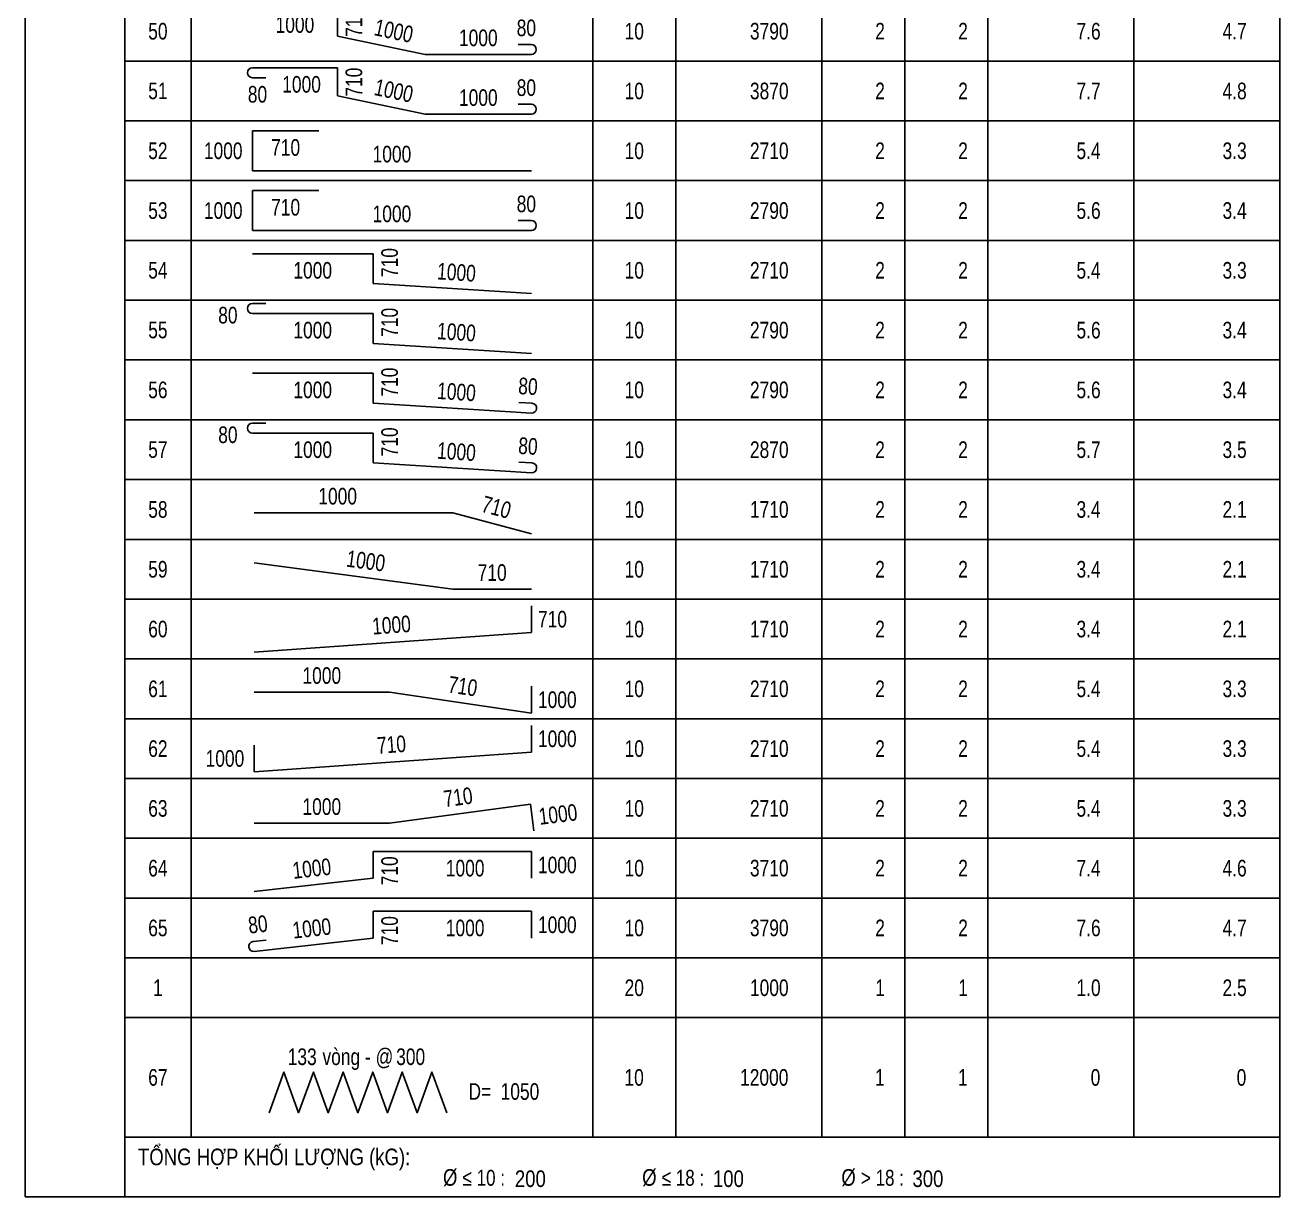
# Model space of a CAD drawing. Header units: millimetres. Extents: x -2123450 to -961021, y -260876 to 649159.
# Drawn here: x -1221121 to -1220932, y 631765.9 to 631943.8 of the extents above; entities that cross this region are included whole.
import ezdxf
from ezdxf.enums import TextEntityAlignment as Align

# ---------------------------------------------------------------- set-up
doc = ezdxf.new("R2010")
doc.units = ezdxf.units.MM
doc.header["$LTSCALE"] = 1000
doc.header["$MEASUREMENT"] = 0
doc.layers.get('0').update_dxf_attribs({"linetype": 'CONTINUOUS'})
for name, color, linetype in [('KCS_BORDER', 3, 'CONTINUOUS'), ('KCS_STEEL', 4, 'CONTINUOUS'), ('KCS_TEXT_TK', 2, 'CONTINUOUS'), ('KCS_THONGKE', 5, 'CONTINUOUS')]:
    doc.layers.add(name, color=color, linetype=linetype)
doc.styles.add('KCS_SMTEXT', font='arial.ttf', dxfattribs={"width": 0.7})

# ---------------------------------------------------------------- blocks, each defined once
blk = doc.blocks.new('TK_51')
at = {"layer": 'KCS_STEEL'}
for p, q in [((19.25, 8), (32.04, 8)), ((32.04, 3.76), (32.04, 8)), ((32.04, 3.76), (45.28, 1)), ((61.25, 2.5), (59.25, 2.5)), ((45.28, 1), (61.25, 1))]:
    blk.add_line(p, q, dxfattribs=at)
blk.add_arc((61.25, 1.75), 0.75, 270, 90, dxfattribs=at)
at = {"layer": 'KCS_TEXT_TK'}
for p, q in [((-15, 0), (-15, 9)), ((0, 0), (0, 9)), ((10, 0), (10, 9)), ((70.5, 0), (70.5, 9)), ((83, 0), (83, 9)), ((105, 0), (105, 9)), ((117.5, 0), (117.5, 9)), ((130, 0), (130, 9)), ((152, 0), (152, 9)), ((174, 0), (174, 9))]:
    blk.add_line(p, q, dxfattribs=at)
at = {"layer": 'KCS_THONGKE'}
blk.add_line((174, 0), (0, 0), dxfattribs=at)
at = {"layer": 'KCS_TEXT_TK', "style": 'KCS_SMTEXT', "width": 0.75}
for tag, p in [('SH', (5, 4.5)), ('L1', (25.64, 5.5)), ('M', (60.5, 5)), ('DK', (76.75, 4.5)), ('L4', (53.26, 3.5))]:
    blk.add_attdef(tag, text='', height=2.5, dxfattribs=at).set_placement(p, align=Align.MIDDLE)
blk.add_attdef('L2', text='', height=2.5, rotation=90, dxfattribs=at).set_placement((34.52, 5.83), align=Align.MIDDLE)
blk.add_attdef('L3', text='', height=2.5, rotation=348.2096, dxfattribs=at).set_placement((37.68, 5.14), align=Align.MIDDLE_LEFT)
for tag, p in [('DAI', (100, 4.5)), ('SL1', (114.5, 4.5)), ('SLA', (127, 4.5)), ('DT', (147, 4.5)), ('TL', (169, 4.5))]:
    blk.add_attdef(tag, text='', height=2.5, dxfattribs=at).set_placement(p, align=Align.MIDDLE_RIGHT)
blk = doc.blocks.new('TK_52')
at = {"layer": 'KCS_STEEL'}
for p, q in [((19.25, 8), (32.04, 8)), ((32.04, 3.76), (32.04, 8)), ((19.25, 6.5), (21.25, 6.5)), ((32.04, 3.76), (45.28, 1)), ((61.25, 2.5), (59.25, 2.5)), ((45.28, 1), (61.25, 1))]:
    blk.add_line(p, q, dxfattribs=at)
for centre, start, end in [((19.25, 7.25), 90, 270), ((61.25, 1.75), 270, 90)]:
    blk.add_arc(centre, 0.75, start, end, dxfattribs=at)
at = {"layer": 'KCS_TEXT_TK'}
for p, q in [((-15, 0), (-15, 9)), ((0, 0), (0, 9)), ((10, 0), (10, 9)), ((70.5, 0), (70.5, 9)), ((83, 0), (83, 9)), ((105, 0), (105, 9)), ((117.5, 0), (117.5, 9)), ((130, 0), (130, 9)), ((152, 0), (152, 9)), ((174, 0), (174, 9))]:
    blk.add_line(p, q, dxfattribs=at)
at = {"layer": 'KCS_THONGKE'}
blk.add_line((174, 0), (0, 0), dxfattribs=at)
at = {"layer": 'KCS_TEXT_TK', "style": 'KCS_SMTEXT', "width": 0.75}
for tag, p in [('SH', (5, 4.5)), ('L1', (26.64, 5.5)), ('M', (60.5, 5)), ('DK', (76.75, 4.5)), ('M', (20, 4)), ('L4', (53.26, 3.5))]:
    blk.add_attdef(tag, text='', height=2.5, dxfattribs=at).set_placement(p, align=Align.MIDDLE)
blk.add_attdef('L2', text='', height=2.5, rotation=90, dxfattribs=at).set_placement((34.52, 5.83), align=Align.MIDDLE)
blk.add_attdef('L3', text='', height=2.5, rotation=348.2096, dxfattribs=at).set_placement((37.68, 5.14), align=Align.MIDDLE_LEFT)
for tag, p in [('DAI', (100, 4.5)), ('SL1', (114.5, 4.5)), ('SLA', (127, 4.5)), ('DT', (147, 4.5)), ('TL', (169, 4.5))]:
    blk.add_attdef(tag, text='', height=2.5, dxfattribs=at).set_placement(p, align=Align.MIDDLE_RIGHT)
blk = doc.blocks.new('TK_53')
at = {"layer": 'KCS_STEEL'}
for p, q in [((19.25, 7.5), (29.22, 7.5)), ((19.25, 1.5), (19.25, 7.5)), ((19.25, 1.5), (61.25, 1.5))]:
    blk.add_line(p, q, dxfattribs=at)
at = {"layer": 'KCS_TEXT_TK'}
for p, q in [((-15, 0), (-15, 9)), ((0, 0), (0, 9)), ((10, 0), (10, 9)), ((70.5, 0), (70.5, 9)), ((83, 0), (83, 9)), ((105, 0), (105, 9)), ((117.5, 0), (117.5, 9)), ((130, 0), (130, 9)), ((152, 0), (152, 9)), ((174, 0), (174, 9))]:
    blk.add_line(p, q, dxfattribs=at)
at = {"layer": 'KCS_THONGKE'}
blk.add_line((174, 0), (0, 0), dxfattribs=at)
at = {"layer": 'KCS_TEXT_TK', "style": 'KCS_SMTEXT', "width": 0.75}
for tag, p in [('SH', (5, 4.5)), ('L2', (24.24, 5)), ('DK', (76.75, 4.5)), ('L3', (40.25, 4))]:
    blk.add_attdef(tag, text='', height=2.5, dxfattribs=at).set_placement(p, align=Align.MIDDLE)
for tag, p in [('L1', (17.75, 4.5)), ('DAI', (100, 4.5)), ('SL1', (114.5, 4.5)), ('SLA', (127, 4.5)), ('DT', (147, 4.5)), ('TL', (169, 4.5))]:
    blk.add_attdef(tag, text='', height=2.5, dxfattribs=at).set_placement(p, align=Align.MIDDLE_RIGHT)
blk = doc.blocks.new('TK_54')
at = {"layer": 'KCS_STEEL'}
for p, q in [((19.25, 7.5), (29.22, 7.5)), ((19.25, 1.5), (19.25, 7.5)), ((61.25, 3), (59.25, 3)), ((19.25, 1.5), (61.25, 1.5))]:
    blk.add_line(p, q, dxfattribs=at)
blk.add_arc((61.25, 2.25), 0.75, 270, 90, dxfattribs=at)
at = {"layer": 'KCS_TEXT_TK'}
for p, q in [((-15, 0), (-15, 9)), ((0, 0), (0, 9)), ((10, 0), (10, 9)), ((70.5, 0), (70.5, 9)), ((83, 0), (83, 9)), ((105, 0), (105, 9)), ((117.5, 0), (117.5, 9)), ((130, 0), (130, 9)), ((152, 0), (152, 9)), ((174, 0), (174, 9))]:
    blk.add_line(p, q, dxfattribs=at)
at = {"layer": 'KCS_THONGKE'}
blk.add_line((174, 0), (0, 0), dxfattribs=at)
at = {"layer": 'KCS_TEXT_TK', "style": 'KCS_SMTEXT', "width": 0.75}
for tag, p in [('SH', (5, 4.5)), ('L2', (24.24, 5)), ('M', (60.5, 5.5)), ('DK', (76.75, 4.5)), ('L3', (40.25, 4))]:
    blk.add_attdef(tag, text='', height=2.5, dxfattribs=at).set_placement(p, align=Align.MIDDLE)
for tag, p in [('L1', (17.75, 4.5)), ('DAI', (100, 4.5)), ('SL1', (114.5, 4.5)), ('SLA', (127, 4.5)), ('DT', (147, 4.5)), ('TL', (169, 4.5))]:
    blk.add_attdef(tag, text='', height=2.5, dxfattribs=at).set_placement(p, align=Align.MIDDLE_RIGHT)
blk = doc.blocks.new('TK_55')
at = {"layer": 'KCS_STEEL'}
for p, q in [((19.25, 7), (37.4, 7)), ((37.4, 2.5), (37.4, 7)), ((37.4, 2.5), (61.25, 1))]:
    blk.add_line(p, q, dxfattribs=at)
at = {"layer": 'KCS_TEXT_TK'}
for p, q in [((-15, 0), (-15, 9)), ((0, 0), (0, 9)), ((10, 0), (10, 9)), ((70.5, 0), (70.5, 9)), ((83, 0), (83, 9)), ((105, 0), (105, 9)), ((117.5, 0), (117.5, 9)), ((130, 0), (130, 9)), ((152, 0), (152, 9)), ((174, 0), (174, 9))]:
    blk.add_line(p, q, dxfattribs=at)
at = {"layer": 'KCS_THONGKE'}
blk.add_line((174, 0), (0, 0), dxfattribs=at)
at = {"layer": 'KCS_TEXT_TK', "style": 'KCS_SMTEXT', "width": 0.75}
for tag, p in [('SH', (5, 4.5)), ('L1', (28.32, 4.5)), ('DK', (76.75, 4.5))]:
    blk.add_attdef(tag, text='', height=2.5, dxfattribs=at).set_placement(p, align=Align.MIDDLE)
for tag, rotation, p in [('L2', 90, (39.9, 5.67)), ('L3', 356.4013, (49.98, 4.21))]:
    blk.add_attdef(tag, text='', height=2.5, rotation=rotation, dxfattribs=at).set_placement(p, align=Align.MIDDLE)
for tag, p in [('DAI', (100, 4.5)), ('SL1', (114.5, 4.5)), ('SLA', (127, 4.5)), ('DT', (147, 4.5)), ('TL', (169, 4.5))]:
    blk.add_attdef(tag, text='', height=2.5, dxfattribs=at).set_placement(p, align=Align.MIDDLE_RIGHT)
blk = doc.blocks.new('TK_56')
at = {"layer": 'KCS_STEEL'}
for p, q in [((19.25, 8.5), (21.25, 8.5)), ((19.25, 7), (37.4, 7)), ((37.4, 2.5), (37.4, 7)), ((37.4, 2.5), (61.25, 1))]:
    blk.add_line(p, q, dxfattribs=at)
blk.add_arc((19.25, 7.75), 0.75, 90, 270, dxfattribs=at)
at = {"layer": 'KCS_TEXT_TK'}
for p, q in [((-15, 0), (-15, 9)), ((0, 0), (0, 9)), ((10, 0), (10, 9)), ((70.5, 0), (70.5, 9)), ((83, 0), (83, 9)), ((105, 0), (105, 9)), ((117.5, 0), (117.5, 9)), ((130, 0), (130, 9)), ((152, 0), (152, 9)), ((174, 0), (174, 9))]:
    blk.add_line(p, q, dxfattribs=at)
at = {"layer": 'KCS_THONGKE'}
blk.add_line((174, 0), (0, 0), dxfattribs=at)
at = {"layer": 'KCS_TEXT_TK', "style": 'KCS_SMTEXT', "width": 0.75}
for tag, p in [('M', (17, 6.75)), ('DAI', (100, 4.5)), ('SL1', (114.5, 4.5)), ('SLA', (127, 4.5)), ('DT', (147, 4.5)), ('TL', (169, 4.5))]:
    blk.add_attdef(tag, text='', height=2.5, dxfattribs=at).set_placement(p, align=Align.MIDDLE_RIGHT)
for tag, p in [('SH', (5, 4.5)), ('L1', (28.32, 4.5)), ('DK', (76.75, 4.5))]:
    blk.add_attdef(tag, text='', height=2.5, dxfattribs=at).set_placement(p, align=Align.MIDDLE)
for tag, rotation, p in [('L2', 90, (39.9, 5.67)), ('L3', 356.4013, (49.98, 4.21))]:
    blk.add_attdef(tag, text='', height=2.5, rotation=rotation, dxfattribs=at).set_placement(p, align=Align.MIDDLE)
blk = doc.blocks.new('TK_57')
at = {"layer": 'KCS_STEEL'}
for p, q in [((19.25, 7), (37.4, 7)), ((37.4, 2.5), (37.4, 7)), ((37.4, 2.5), (61.25, 1)), ((61.34, 2.5), (59.35, 2.62))]:
    blk.add_line(p, q, dxfattribs=at)
blk.add_arc((61.3, 1.75), 0.75, 266.4013, 86.4013, dxfattribs=at)
at = {"layer": 'KCS_TEXT_TK'}
for p, q in [((-15, 0), (-15, 9)), ((0, 0), (0, 9)), ((10, 0), (10, 9)), ((70.5, 0), (70.5, 9)), ((83, 0), (83, 9)), ((105, 0), (105, 9)), ((117.5, 0), (117.5, 9)), ((130, 0), (130, 9)), ((152, 0), (152, 9)), ((174, 0), (174, 9))]:
    blk.add_line(p, q, dxfattribs=at)
at = {"layer": 'KCS_THONGKE'}
blk.add_line((174, 0), (0, 0), dxfattribs=at)
at = {"layer": 'KCS_TEXT_TK', "style": 'KCS_SMTEXT', "width": 0.75}
for tag, p in [('SH', (5, 4.5)), ('L1', (28.32, 4.5)), ('DK', (76.75, 4.5))]:
    blk.add_attdef(tag, text='', height=2.5, dxfattribs=at).set_placement(p, align=Align.MIDDLE)
for tag, rotation, p in [('L2', 90, (39.9, 5.67)), ('M', 356.4013, (60.75, 5.04)), ('L3', 356.4013, (49.98, 4.21))]:
    blk.add_attdef(tag, text='', height=2.5, rotation=rotation, dxfattribs=at).set_placement(p, align=Align.MIDDLE)
for tag, p in [('DAI', (100, 4.5)), ('SL1', (114.5, 4.5)), ('SLA', (127, 4.5)), ('DT', (147, 4.5)), ('TL', (169, 4.5))]:
    blk.add_attdef(tag, text='', height=2.5, dxfattribs=at).set_placement(p, align=Align.MIDDLE_RIGHT)
blk = doc.blocks.new('TK_58')
at = {"layer": 'KCS_STEEL'}
for p, q in [((19.25, 8.5), (21.25, 8.5)), ((19.25, 7), (37.4, 7)), ((37.4, 2.5), (37.4, 7)), ((37.4, 2.5), (61.25, 1)), ((61.34, 2.5), (59.35, 2.62))]:
    blk.add_line(p, q, dxfattribs=at)
for centre, start, end in [((19.25, 7.75), 90, 270), ((61.3, 1.75), 266.4013, 86.4013)]:
    blk.add_arc(centre, 0.75, start, end, dxfattribs=at)
at = {"layer": 'KCS_TEXT_TK'}
for p, q in [((-15, 0), (-15, 9)), ((0, 0), (0, 9)), ((10, 0), (10, 9)), ((70.5, 0), (70.5, 9)), ((83, 0), (83, 9)), ((105, 0), (105, 9)), ((117.5, 0), (117.5, 9)), ((130, 0), (130, 9)), ((152, 0), (152, 9)), ((174, 0), (174, 9))]:
    blk.add_line(p, q, dxfattribs=at)
at = {"layer": 'KCS_THONGKE'}
blk.add_line((174, 0), (0, 0), dxfattribs=at)
at = {"layer": 'KCS_TEXT_TK', "style": 'KCS_SMTEXT', "width": 0.75}
for tag, p in [('M', (17, 6.75)), ('DAI', (100, 4.5)), ('SL1', (114.5, 4.5)), ('SLA', (127, 4.5)), ('DT', (147, 4.5)), ('TL', (169, 4.5))]:
    blk.add_attdef(tag, text='', height=2.5, dxfattribs=at).set_placement(p, align=Align.MIDDLE_RIGHT)
for tag, p in [('SH', (5, 4.5)), ('L1', (28.32, 4.5)), ('DK', (76.75, 4.5))]:
    blk.add_attdef(tag, text='', height=2.5, dxfattribs=at).set_placement(p, align=Align.MIDDLE)
for tag, rotation, p in [('L2', 90, (39.9, 5.67)), ('M', 356.4013, (60.75, 5.04)), ('L3', 356.4013, (49.98, 4.21))]:
    blk.add_attdef(tag, text='', height=2.5, rotation=rotation, dxfattribs=at).set_placement(p, align=Align.MIDDLE)
blk = doc.blocks.new('TK_59')
at = {"layer": 'KCS_STEEL'}
for p, q in [((19.51, 4), (49.44, 4)), ((49.44, 4), (61.25, 0.84))]:
    blk.add_line(p, q, dxfattribs=at)
at = {"layer": 'KCS_TEXT_TK'}
for p, q in [((-15, 0), (-15, 9)), ((0, 0), (0, 9)), ((10, 0), (10, 9)), ((70.5, 0), (70.5, 9)), ((83, 0), (83, 9)), ((105, 0), (105, 9)), ((117.5, 0), (117.5, 9)), ((130, 0), (130, 9)), ((152, 0), (152, 9)), ((174, 0), (174, 9))]:
    blk.add_line(p, q, dxfattribs=at)
at = {"layer": 'KCS_THONGKE'}
blk.add_line((174, 0), (0, 0), dxfattribs=at)
at = {"layer": 'KCS_TEXT_TK', "style": 'KCS_SMTEXT', "width": 0.75}
for tag, p in [('L1', (32.08, 6.5)), ('SH', (5, 4.5)), ('DK', (76.75, 4.5))]:
    blk.add_attdef(tag, text='', height=2.5, dxfattribs=at).set_placement(p, align=Align.MIDDLE)
blk.add_attdef('L2', text='', height=2.5, rotation=345.025, dxfattribs=at).set_placement((55.99, 4.84), align=Align.MIDDLE)
for tag, p in [('DAI', (100, 4.5)), ('SL1', (114.5, 4.5)), ('SLA', (127, 4.5)), ('DT', (147, 4.5)), ('TL', (169, 4.5))]:
    blk.add_attdef(tag, text='', height=2.5, dxfattribs=at).set_placement(p, align=Align.MIDDLE_RIGHT)
blk = doc.blocks.new('TK_60')
at = {"layer": 'KCS_STEEL'}
for p, q in [((19.51, 5.47), (49.44, 1.5)), ((49.44, 1.5), (61.25, 1.5))]:
    blk.add_line(p, q, dxfattribs=at)
at = {"layer": 'KCS_TEXT_TK'}
for p, q in [((-15, 0), (-15, 9)), ((0, 0), (0, 9)), ((10, 0), (10, 9)), ((70.5, 0), (70.5, 9)), ((83, 0), (83, 9)), ((105, 0), (105, 9)), ((117.5, 0), (117.5, 9)), ((130, 0), (130, 9)), ((152, 0), (152, 9)), ((174, 0), (174, 9))]:
    blk.add_line(p, q, dxfattribs=at)
at = {"layer": 'KCS_THONGKE'}
blk.add_line((174, 0), (0, 0), dxfattribs=at)
at = {"layer": 'KCS_TEXT_TK', "style": 'KCS_SMTEXT', "width": 0.75}
for tag, p in [('SH', (5, 4.5)), ('DK', (76.75, 4.5))]:
    blk.add_attdef(tag, text='', height=2.5, dxfattribs=at).set_placement(p, align=Align.MIDDLE)
for tag, rotation, p in [('L1', 352.454, (36.33, 5.76)), ('L2', 360, (55.35, 4))]:
    blk.add_attdef(tag, text='', height=2.5, rotation=rotation, dxfattribs=at).set_placement(p, align=Align.MIDDLE)
for tag, p in [('DAI', (100, 4.5)), ('SL1', (114.5, 4.5)), ('SLA', (127, 4.5)), ('DT', (147, 4.5)), ('TL', (169, 4.5))]:
    blk.add_attdef(tag, text='', height=2.5, dxfattribs=at).set_placement(p, align=Align.MIDDLE_RIGHT)
blk = doc.blocks.new('TK_61')
at = {"layer": 'KCS_STEEL'}
for p, q in [((61.25, 3.97), (61.25, 8)), ((19.51, 1), (61.25, 3.97))]:
    blk.add_line(p, q, dxfattribs=at)
at = {"layer": 'KCS_TEXT_TK'}
for p, q in [((-15, 0), (-15, 9)), ((0, 0), (0, 9)), ((10, 0), (10, 9)), ((70.5, 0), (70.5, 9)), ((83, 0), (83, 9)), ((105, 0), (105, 9)), ((117.5, 0), (117.5, 9)), ((130, 0), (130, 9)), ((152, 0), (152, 9)), ((174, 0), (174, 9))]:
    blk.add_line(p, q, dxfattribs=at)
at = {"layer": 'KCS_THONGKE'}
blk.add_line((174, 0), (0, 0), dxfattribs=at)
at = {"layer": 'KCS_TEXT_TK', "style": 'KCS_SMTEXT', "width": 0.75}
for tag, p in [('SH', (5, 4.5)), ('DK', (76.75, 4.5))]:
    blk.add_attdef(tag, text='', height=2.5, dxfattribs=at).set_placement(p, align=Align.MIDDLE)
blk.add_attdef('L1', text='', height=2.5, rotation=4.0637, dxfattribs=at).set_placement((40.18, 5.11), align=Align.MIDDLE)
blk.add_attdef('L2', text='', height=2.5, rotation=360, dxfattribs=at).set_placement((62.25, 5.98), align=Align.MIDDLE_LEFT)
for tag, p in [('DAI', (100, 4.5)), ('SL1', (114.5, 4.5)), ('SLA', (127, 4.5)), ('DT', (147, 4.5)), ('TL', (169, 4.5))]:
    blk.add_attdef(tag, text='', height=2.5, dxfattribs=at).set_placement(p, align=Align.MIDDLE_RIGHT)
blk = doc.blocks.new('TK_62')
at = {"layer": 'KCS_STEEL'}
for p, q in [((19.51, 4), (39.88, 4)), ((39.88, 4), (61.25, 0.84)), ((61.25, 0.84), (61.25, 4.88))]:
    blk.add_line(p, q, dxfattribs=at)
at = {"layer": 'KCS_TEXT_TK'}
for p, q in [((-15, 0), (-15, 9)), ((0, 0), (0, 9)), ((10, 0), (10, 9)), ((70.5, 0), (70.5, 9)), ((83, 0), (83, 9)), ((105, 0), (105, 9)), ((117.5, 0), (117.5, 9)), ((130, 0), (130, 9)), ((152, 0), (152, 9)), ((174, 0), (174, 9))]:
    blk.add_line(p, q, dxfattribs=at)
at = {"layer": 'KCS_THONGKE'}
blk.add_line((174, 0), (0, 0), dxfattribs=at)
at = {"layer": 'KCS_TEXT_TK', "style": 'KCS_SMTEXT', "width": 0.75}
for tag, p in [('L1', (29.69, 6.5)), ('SH', (5, 4.5)), ('DK', (76.75, 4.5))]:
    blk.add_attdef(tag, text='', height=2.5, dxfattribs=at).set_placement(p, align=Align.MIDDLE)
blk.add_attdef('L2', text='', height=2.5, rotation=351.5957, dxfattribs=at).set_placement((50.93, 4.89), align=Align.MIDDLE)
for tag, p in [('DAI', (100, 4.5)), ('SL1', (114.5, 4.5)), ('SLA', (127, 4.5)), ('DT', (147, 4.5)), ('TL', (169, 4.5))]:
    blk.add_attdef(tag, text='', height=2.5, dxfattribs=at).set_placement(p, align=Align.MIDDLE_RIGHT)
blk.add_attdef('L3', text='', height=2.5, rotation=360, dxfattribs=at).set_placement((62.25, 2.86), align=Align.MIDDLE_LEFT)
blk = doc.blocks.new('TK_63')
at = {"layer": 'KCS_STEEL'}
for p, q in [((61.25, 3.97), (61.25, 8)), ((19.51, 1), (19.51, 5.03)), ((19.51, 1), (61.25, 3.97))]:
    blk.add_line(p, q, dxfattribs=at)
at = {"layer": 'KCS_TEXT_TK'}
for p, q in [((-15, 0), (-15, 9)), ((0, 0), (0, 9)), ((10, 0), (10, 9)), ((70.5, 0), (70.5, 9)), ((83, 0), (83, 9)), ((105, 0), (105, 9)), ((117.5, 0), (117.5, 9)), ((130, 0), (130, 9)), ((152, 0), (152, 9)), ((174, 0), (174, 9))]:
    blk.add_line(p, q, dxfattribs=at)
at = {"layer": 'KCS_THONGKE'}
blk.add_line((174, 0), (0, 0), dxfattribs=at)
at = {"layer": 'KCS_TEXT_TK', "style": 'KCS_SMTEXT', "width": 0.75}
for tag, p in [('SH', (5, 4.5)), ('DK', (76.75, 4.5))]:
    blk.add_attdef(tag, text='', height=2.5, dxfattribs=at).set_placement(p, align=Align.MIDDLE)
blk.add_attdef('L2', text='', height=2.5, rotation=4.0637, dxfattribs=at).set_placement((40.18, 5.11), align=Align.MIDDLE)
blk.add_attdef('L3', text='', height=2.5, rotation=360, dxfattribs=at).set_placement((62.25, 5.98), align=Align.MIDDLE_LEFT)
for tag, p in [('DAI', (100, 4.5)), ('SL1', (114.5, 4.5)), ('SLA', (127, 4.5)), ('DT', (147, 4.5)), ('TL', (169, 4.5)), ('L1', (18.01, 3.02))]:
    blk.add_attdef(tag, text='', height=2.5, dxfattribs=at).set_placement(p, align=Align.MIDDLE_RIGHT)
blk = doc.blocks.new('TK_64')
at = {"layer": 'KCS_STEEL'}
for p, q in [((39.88, 2.27), (61.14, 5.14)), ((61.62, 1.13), (61.14, 5.14)), ((19.51, 2.27), (39.88, 2.27))]:
    blk.add_line(p, q, dxfattribs=at)
at = {"layer": 'KCS_TEXT_TK'}
for p, q in [((-15, 0), (-15, 9)), ((0, 0), (0, 9)), ((10, 0), (10, 9)), ((70.5, 0), (70.5, 9)), ((83, 0), (83, 9)), ((105, 0), (105, 9)), ((117.5, 0), (117.5, 9)), ((130, 0), (130, 9)), ((152, 0), (152, 9)), ((174, 0), (174, 9))]:
    blk.add_line(p, q, dxfattribs=at)
at = {"layer": 'KCS_THONGKE'}
blk.add_line((174, 0), (0, 0), dxfattribs=at)
at = {"layer": 'KCS_TEXT_TK', "style": 'KCS_SMTEXT', "width": 0.75}
blk.add_attdef('L2', text='', height=2.5, rotation=7.687, dxfattribs=at).set_placement((50.21, 6.19), align=Align.MIDDLE)
for tag, p in [('SH', (5, 4.5)), ('L1', (29.69, 4.77)), ('DK', (76.75, 4.5))]:
    blk.add_attdef(tag, text='', height=2.5, dxfattribs=at).set_placement(p, align=Align.MIDDLE)
for tag, p in [('DAI', (100, 4.5)), ('SL1', (114.5, 4.5)), ('SLA', (127, 4.5)), ('DT', (147, 4.5)), ('TL', (169, 4.5))]:
    blk.add_attdef(tag, text='', height=2.5, dxfattribs=at).set_placement(p, align=Align.MIDDLE_RIGHT)
blk.add_attdef('L3', text='', height=2.5, rotation=6.8926, dxfattribs=at).set_placement((62.37, 3.26), align=Align.MIDDLE_LEFT)
blk = doc.blocks.new('TK_65')
at = {"layer": 'KCS_STEEL'}
for p, q in [((37.4, 2.97), (37.4, 7)), ((37.4, 7), (61.25, 7)), ((61.25, 2.97), (61.25, 7)), ((19.51, 0.97), (37.4, 2.97))]:
    blk.add_line(p, q, dxfattribs=at)
at = {"layer": 'KCS_TEXT_TK'}
for p, q in [((-15, 0), (-15, 9)), ((0, 0), (0, 9)), ((10, 0), (10, 9)), ((70.5, 0), (70.5, 9)), ((83, 0), (83, 9)), ((105, 0), (105, 9)), ((117.5, 0), (117.5, 9)), ((130, 0), (130, 9)), ((152, 0), (152, 9)), ((174, 0), (174, 9))]:
    blk.add_line(p, q, dxfattribs=at)
at = {"layer": 'KCS_THONGKE'}
blk.add_line((174, 0), (0, 0), dxfattribs=at)
at = {"layer": 'KCS_TEXT_TK', "style": 'KCS_SMTEXT', "width": 0.75}
for tag, p in [('SH', (5, 4.5)), ('L3', (51.28, 4.5)), ('DK', (76.75, 4.5))]:
    blk.add_attdef(tag, text='', height=2.5, dxfattribs=at).set_placement(p, align=Align.MIDDLE)
blk.add_attdef('L1', text='', height=2.5, rotation=6.3796, dxfattribs=at).set_placement((28.18, 4.45), align=Align.MIDDLE)
blk.add_attdef('L2', text='', height=2.5, rotation=90, dxfattribs=at).set_placement((39.9, 6.28), align=Align.MIDDLE_RIGHT)
blk.add_attdef('L4', text='', height=2.5, rotation=360, dxfattribs=at).set_placement((62.25, 4.98), align=Align.MIDDLE_LEFT)
for tag, p in [('DAI', (100, 4.5)), ('SL1', (114.5, 4.5)), ('SLA', (127, 4.5)), ('DT', (147, 4.5)), ('TL', (169, 4.5))]:
    blk.add_attdef(tag, text='', height=2.5, dxfattribs=at).set_placement(p, align=Align.MIDDLE_RIGHT)
blk = doc.blocks.new('TK_66')
at = {"layer": 'KCS_STEEL'}
for p, q in [((37.4, 7), (61.25, 7)), ((37.4, 2.97), (37.4, 7)), ((61.25, 2.97), (61.25, 7)), ((19.34, 2.46), (21.33, 2.68)), ((19.51, 0.97), (37.4, 2.97))]:
    blk.add_line(p, q, dxfattribs=at)
blk.add_arc((19.43, 1.71), 0.75, 96.3796, 276.3796, dxfattribs=at)
at = {"layer": 'KCS_TEXT_TK'}
for p, q in [((-15, 0), (-15, 9)), ((0, 0), (0, 9)), ((10, 0), (10, 9)), ((70.5, 0), (70.5, 9)), ((83, 0), (83, 9)), ((105, 0), (105, 9)), ((117.5, 0), (117.5, 9)), ((130, 0), (130, 9)), ((152, 0), (152, 9)), ((174, 0), (174, 9))]:
    blk.add_line(p, q, dxfattribs=at)
at = {"layer": 'KCS_THONGKE'}
blk.add_line((174, 0), (0, 0), dxfattribs=at)
at = {"layer": 'KCS_TEXT_TK', "style": 'KCS_SMTEXT', "width": 0.75}
for tag, p in [('SH', (5, 4.5)), ('L3', (51.28, 4.5)), ('DK', (76.75, 4.5))]:
    blk.add_attdef(tag, text='', height=2.5, dxfattribs=at).set_placement(p, align=Align.MIDDLE)
for tag, p in [('M', (20.06, 5.05)), ('L1', (28.18, 4.45))]:
    blk.add_attdef(tag, text='', height=2.5, rotation=6.3796, dxfattribs=at).set_placement(p, align=Align.MIDDLE)
blk.add_attdef('L2', text='', height=2.5, rotation=90, dxfattribs=at).set_placement((39.9, 6.28), align=Align.MIDDLE_RIGHT)
blk.add_attdef('L4', text='', height=2.5, rotation=360, dxfattribs=at).set_placement((62.25, 4.98), align=Align.MIDDLE_LEFT)
for tag, p in [('DAI', (100, 4.5)), ('SL1', (114.5, 4.5)), ('SLA', (127, 4.5)), ('DT', (147, 4.5)), ('TL', (169, 4.5))]:
    blk.add_attdef(tag, text='', height=2.5, dxfattribs=at).set_placement(p, align=Align.MIDDLE_RIGHT)
blk = doc.blocks.new('TK_1')
at = {"layer": 'KCS_TEXT_TK'}
for p, q in [((-15, 0), (-15, 9)), ((0, 0), (0, 9)), ((10, 0), (10, 9)), ((70.5, 0), (70.5, 9)), ((83, 0), (83, 9)), ((105, 0), (105, 9)), ((117.5, 0), (117.5, 9)), ((130, 0), (130, 9)), ((152, 0), (152, 9)), ((174, 0), (174, 9))]:
    blk.add_line(p, q, dxfattribs=at)
at = {"layer": 'KCS_THONGKE'}
blk.add_line((174, 0), (0, 0), dxfattribs=at)
at = {"layer": 'KCS_TEXT_TK', "style": 'KCS_SMTEXT', "width": 0.75}
for tag, p in [('SH', (5, 4.5)), ('DK', (76.75, 4.5))]:
    blk.add_attdef(tag, text='', height=2.5, dxfattribs=at).set_placement(p, align=Align.MIDDLE)
for tag, p in [('DAI', (100, 4.5)), ('SL1', (114.5, 4.5)), ('SLA', (127, 4.5)), ('DT', (147, 4.5)), ('TL', (169, 4.5))]:
    blk.add_attdef(tag, text='', height=2.5, dxfattribs=at).set_placement(p, align=Align.MIDDLE_RIGHT)
blk = doc.blocks.new('TK_67')
at = {"layer": 'KCS_TEXT_TK'}
for p, q in [((-15, 0), (-15, 18)), ((0, 0), (0, 18)), ((10, 0), (10, 18)), ((70.5, 0), (70.5, 18)), ((83, 0), (83, 18)), ((105, 0), (105, 18)), ((117.5, 0), (117.5, 18)), ((130, 0), (130, 18)), ((152, 0), (152, 18)), ((174, 0), (174, 18))]:
    blk.add_line(p, q, dxfattribs=at)
at = {"layer": 'KCS_TEXT_TK', "color": 4}
blk.add_lwpolyline([(48.5, 3.69), (46.27, 9.79), (44.04, 3.69), (41.81, 9.79), (39.58, 3.69), (37.35, 9.79), (35.12, 3.69), (32.89, 9.79), (30.66, 3.69), (28.43, 9.79), (26.2, 3.69), (23.97, 9.79), (21.74, 3.69)], dxfattribs=at)
at = {"layer": 'KCS_THONGKE'}
blk.add_line((174, 0), (0, 0), dxfattribs=at)
at = {"layer": 'KCS_TEXT_TK', "style": 'KCS_SMTEXT', "width": 0.75}
blk.add_text('vòng - @', height=2.5, dxfattribs=at).set_placement((35.12, 10.86), align=Align.CENTER)
blk.add_text('D=', height=2.5, dxfattribs=at).set_placement((51.78, 5.63))
blk.add_attdef('SV', text='', height=2.5, dxfattribs=at).set_placement((28.92, 10.86), align=Align.RIGHT)
for tag, p in [('BUOC', (40.89, 10.86)), ('D', (56.62, 5.63))]:
    blk.add_attdef(tag, p, '', height=2.5, dxfattribs=at)
for tag, p in [('SH', (5, 9)), ('DK', (76.73, 9))]:
    blk.add_attdef(tag, text='', height=2.5, dxfattribs=at).set_placement(p, align=Align.MIDDLE)
for tag, p in [('DAI', (99.97, 9)), ('SL1', (114.46, 9)), ('SLA', (126.96, 9)), ('DT', (146.95, 9)), ('TL', (168.94, 9))]:
    blk.add_attdef(tag, text='', height=2.5, dxfattribs=at).set_placement(p, align=Align.MIDDLE_RIGHT)
blk = doc.blocks.new('CTK_THKL')
at = {"layer": 'KCS_TEXT_TK'}
for p, q in [((-15, 0), (-15, 9)), ((0, 0), (0, 9)), ((174, 0), (174, 9)), ((174, 0), (-15, 0))]:
    blk.add_line(p, q, dxfattribs=at)
at = {"layer": 'KCS_BORDER', "color": 5, "style": 'KCS_SMTEXT', "width": 0.7}
blk.add_attdef('TYPE', (85.49, -1.5), '', height=0.025, rotation=90, dxfattribs=at)
at = {"layer": 'KCS_TEXT_TK', "style": 'KCS_SMTEXT', "width": 0.8}
blk.add_text('TỔNG HỢP KHỐI LƯỢNG (kG):', height=2.5, dxfattribs=at).set_placement((2, 4.78))
at = {"layer": 'KCS_TEXT_TK', "char_height": 2.5, "attachment_point": 1, "style": 'KCS_SMTEXT'}
for s, insert in [('{\\W0.8;%%C \\fSymbol|b0|i0|c2|p18;\\H0.95833x;£ 10 :}', (47.94, 4.19)), ('{\\W0.8;%%C \\fSymbol|b0|i0|c2|p18;\\H0.95833x;£ 18 :}', (77.94, 4.19)), ('{\\W0.8;%%C \\fSymbol|b0|i0|c2|p18;\\H0.95833x;> 18 :}', (107.94, 4.19))]:
    blk.add_mtext_dynamic_manual_height_columns(s, width=13.4519, gutter_width=12.5, heights=[0], dxfattribs=dict(at, insert=insert))
at = {"layer": 'KCS_TEXT_TK', "style": 'KCS_SMTEXT', "width": 0.8}
for tag, p in [('TL1', (58.77, 1.5)), ('TL2', (88.6, 1.5)), ('TL3', (118.65, 1.5))]:
    blk.add_attdef(tag, p, '', height=2.5, dxfattribs=at)

msp = doc.modelspace()

# ---------------------------------------------------------------- linework, layer by layer
at = {"layer": 'KCS_TEXT_TK', "color": 38}
for p, q in [((-1221120.97, 631776.4), (-1221120.97, 632487.4)), ((-1221105.97, 631776.4), (-1221105.97, 632487.4)), ((-1221095.97, 631776.4), (-1221095.97, 632487.4)), ((-1221035.47, 632487.4), (-1221035.47, 631776.4)), ((-1221022.97, 632487.4), (-1221022.97, 631776.4)), ((-1221000.97, 632487.4), (-1221000.97, 631776.4)), ((-1220988.47, 632487.4), (-1220988.47, 631776.4)), ((-1220975.97, 632487.4), (-1220975.97, 631776.4)), ((-1220953.97, 632487.4), (-1220953.97, 631776.4)), ((-1220931.97, 632487.4), (-1220931.97, 631776.4))]:
    msp.add_line(p, q, dxfattribs=at)
at = {"layer": 'KCS_THONGKE', "color": 38}
for p, q in [((-1221105.97, 631938.4), (-1221095.97, 631938.4)), ((-1221035.47, 631938.4), (-1220931.97, 631938.4)), ((-1221105.97, 631929.4), (-1221095.97, 631929.4)), ((-1221035.47, 631929.4), (-1220931.97, 631929.4)), ((-1221105.97, 631920.4), (-1221095.97, 631920.4)), ((-1221035.47, 631920.4), (-1220931.97, 631920.4)), ((-1221105.97, 631911.4), (-1221095.97, 631911.4)), ((-1221035.47, 631911.4), (-1220931.97, 631911.4)), ((-1221105.97, 631902.4), (-1221095.97, 631902.4)), ((-1221035.47, 631902.4), (-1220931.97, 631902.4)), ((-1221105.97, 631893.4), (-1221095.97, 631893.4)), ((-1221035.47, 631893.4), (-1220931.97, 631893.4)), ((-1221105.97, 631884.4), (-1221095.97, 631884.4)), ((-1221035.47, 631884.4), (-1220931.97, 631884.4)), ((-1221105.97, 631875.4), (-1221095.97, 631875.4)), ((-1221035.47, 631875.4), (-1220931.97, 631875.4)), ((-1221105.97, 631866.4), (-1221095.97, 631866.4)), ((-1221035.47, 631866.4), (-1220931.97, 631866.4)), ((-1221105.97, 631857.4), (-1221095.97, 631857.4)), ((-1221035.47, 631857.4), (-1220931.97, 631857.4)), ((-1221105.97, 631848.4), (-1221095.97, 631848.4)), ((-1221035.47, 631848.4), (-1220931.97, 631848.4)), ((-1221105.97, 631839.4), (-1221095.97, 631839.4)), ((-1221035.47, 631839.4), (-1220931.97, 631839.4)), ((-1221105.97, 631830.4), (-1221095.97, 631830.4)), ((-1221035.47, 631830.4), (-1220931.97, 631830.4)), ((-1221105.97, 631821.4), (-1221095.97, 631821.4)), ((-1221035.47, 631821.4), (-1220931.97, 631821.4)), ((-1221105.97, 631812.4), (-1221095.97, 631812.4)), ((-1221035.47, 631812.4), (-1220931.97, 631812.4)), ((-1221105.97, 631803.4), (-1221095.97, 631803.4)), ((-1221035.47, 631803.4), (-1220931.97, 631803.4)), ((-1221105.97, 631794.4), (-1221095.97, 631794.4)), ((-1221035.47, 631794.4), (-1220931.97, 631794.4))]:
    msp.add_line(p, q, dxfattribs=at)

# ---------------------------------------------------------------- block references
for name, p, values in [('TK_51', (-1221105.97, 631938.4), {'SH': '50', 'L2': '710', 'L1': '1000', 'L3': '1000', 'TL': '4.7', 'DT': '7.6', 'SLA': '2', 'SL1': '2', 'DK': '10', 'M': '80', 'DAI': '3790', 'L4': '1000'}), ('TK_53', (-1221105.97, 631920.4), {'L2': '710', 'SH': '52', 'L1': '1000', 'DAI': '2710', 'L3': '1000', 'DK': '10', 'SL1': '2', 'SLA': '2', 'DT': '5.4', 'TL': '3.3'}), ('TK_54', (-1221105.97, 631911.4), {'L2': '710', 'SH': '53', 'L1': '1000', 'DAI': '2790', 'M': '80', 'L3': '1000', 'DK': '10', 'SL1': '2', 'SLA': '2', 'DT': '5.6', 'TL': '3.4'}), ('TK_55', (-1221105.97, 631902.4), {'SH': '54', 'DAI': '2710', 'L1': '1000', 'L2': '710', 'L3': '1000', 'DK': '10', 'SL1': '2', 'SLA': '2', 'DT': '5.4', 'TL': '3.3'}), ('TK_56', (-1221105.97, 631893.4), {'SH': '55', 'M': '80', 'DAI': '2790', 'L1': '1000', 'L3': '1000', 'L2': '710', 'DK': '10', 'SL1': '2', 'SLA': '2', 'DT': '5.6', 'TL': '3.4'}), ('TK_57', (-1221105.97, 631884.4), {'SH': '56', 'DAI': '2790', 'M': '80', 'L2': '710', 'L1': '1000', 'L3': '1000', 'DK': '10', 'SL1': '2', 'SLA': '2', 'DT': '5.6', 'TL': '3.4'}), ('TK_59', (-1221105.97, 631866.4), {'SH': '58', 'DAI': '1710', 'L2': '710', 'L1': '1000', 'DK': '10', 'SL1': '2', 'SLA': '2', 'DT': '3.4', 'TL': '2.1'}), ('TK_60', (-1221105.97, 631857.4), {'SH': '59', 'DAI': '1710', 'L2': '710', 'DK': '10', 'L1': '1000', 'TL': '2.1', 'DT': '3.4', 'SLA': '2', 'SL1': '2'}), ('TK_61', (-1221105.97, 631848.4), {'SH': '60', 'DAI': '1710', 'L1': '1000', 'L2': '710', 'DK': '10', 'SL1': '2', 'SLA': '2', 'DT': '3.4', 'TL': '2.1'}), ('TK_62', (-1221105.97, 631839.4), {'SH': '61', 'DAI': '2710', 'L1': '1000', 'L2': '710', 'L3': '1000', 'DK': '10', 'SL1': '2', 'SLA': '2', 'DT': '5.4', 'TL': '3.3'}), ('TK_63', (-1221105.97, 631830.4), {'SH': '62', 'L1': '1000', 'DAI': '2710', 'L2': '710', 'L3': '1000', 'DK': '10', 'SL1': '2', 'SLA': '2', 'DT': '5.4', 'TL': '3.3'}), ('TK_64', (-1221105.97, 631821.4), {'SH': '63', 'DAI': '2710', 'L1': '1000', 'L3': '1000', 'DK': '10', 'SL1': '2', 'SLA': '2', 'DT': '5.4', 'TL': '3.3', 'L2': '710'}), ('TK_65', (-1221105.97, 631812.4), {'SH': '64', 'DAI': '3710', 'DK': '10', 'L4': '1000', 'L3': '1000', 'L1': '1000', 'L2': '710', 'TL': '4.6', 'DT': '7.4', 'SLA': '2', 'SL1': '2'}), ('TK_66', (-1221105.97, 631803.4), {'SH': '65', 'M': '80', 'DAI': '3790', 'L2': '710', 'L1': '1000', 'L3': '1000', 'L4': '1000', 'DK': '10', 'SL1': '2', 'SLA': '2', 'DT': '7.6', 'TL': '4.7'}), ('TK_1', (-1221105.97, 631794.4), {'TL': '2.5', 'DT': '1.0', 'SLA': '1', 'SL1': '1', 'DAI': '1000', 'DK': '20', 'SH': '1'})]:
    msp.add_blockref(name, p).add_auto_attribs(values)
ref = msp.add_blockref('TK_52', (-1221105.97, 631929.4))
ref.add_attrib('SH', '51', dxfattribs={"layer": 'KCS_TEXT_TK', "height": 2.5, "style": 'KCS_SMTEXT', "width": 0.75}).set_placement((-1221100.97, 631933.9), align=Align.MIDDLE)
ref.add_attrib('M', '80', dxfattribs={"layer": 'KCS_TEXT_TK', "height": 2.5, "style": 'KCS_SMTEXT', "width": 0.75}).set_placement((-1221085.97, 631933.4), align=Align.MIDDLE)
ref.add_attrib('DAI', '3870', dxfattribs={"layer": 'KCS_TEXT_TK', "height": 2.5, "style": 'KCS_SMTEXT', "width": 0.75}).set_placement((-1221005.97, 631933.9), align=Align.MIDDLE_RIGHT)
ref.add_attrib('M', '80', dxfattribs={"layer": 'KCS_TEXT_TK', "height": 2.5, "style": 'KCS_SMTEXT', "width": 0.75}).set_placement((-1221045.47, 631934.4), align=Align.MIDDLE)
ref.add_attrib('L1', '1000', dxfattribs={"layer": 'KCS_TEXT_TK', "height": 2.5, "style": 'KCS_SMTEXT', "width": 0.75}).set_placement((-1221079.33, 631934.9), align=Align.MIDDLE)
ref.add_attrib('L2', '710', dxfattribs={"layer": 'KCS_TEXT_TK', "height": 2.5, "rotation": 90, "style": 'KCS_SMTEXT', "width": 0.75}).set_placement((-1221071.45, 631935.23), align=Align.MIDDLE)
ref.add_attrib('L3', '1000', dxfattribs={"layer": 'KCS_TEXT_TK', "height": 2.5, "rotation": 348.2096, "style": 'KCS_SMTEXT', "width": 0.75}).set_placement((-1221068.29, 631934.54), align=Align.MIDDLE_LEFT)
ref.add_attrib('L4', '1000', dxfattribs={"layer": 'KCS_TEXT_TK', "height": 2.5, "style": 'KCS_SMTEXT', "width": 0.75}).set_placement((-1221052.71, 631932.9), align=Align.MIDDLE)
ref.add_attrib('DK', '10', dxfattribs={"layer": 'KCS_TEXT_TK', "height": 2.5, "style": 'KCS_SMTEXT', "width": 0.75}).set_placement((-1221029.22, 631933.9), align=Align.MIDDLE)
ref.add_attrib('SL1', '2', dxfattribs={"layer": 'KCS_TEXT_TK', "height": 2.5, "style": 'KCS_SMTEXT', "width": 0.75}).set_placement((-1220991.47, 631933.9), align=Align.MIDDLE_RIGHT)
ref.add_attrib('SLA', '2', dxfattribs={"layer": 'KCS_TEXT_TK', "height": 2.5, "style": 'KCS_SMTEXT', "width": 0.75}).set_placement((-1220978.97, 631933.9), align=Align.MIDDLE_RIGHT)
ref.add_attrib('DT', '7.7', dxfattribs={"layer": 'KCS_TEXT_TK', "height": 2.5, "style": 'KCS_SMTEXT', "width": 0.75}).set_placement((-1220958.97, 631933.9), align=Align.MIDDLE_RIGHT)
ref.add_attrib('TL', '4.8', dxfattribs={"layer": 'KCS_TEXT_TK', "height": 2.5, "style": 'KCS_SMTEXT', "width": 0.75}).set_placement((-1220936.97, 631933.9), align=Align.MIDDLE_RIGHT)
ref = msp.add_blockref('TK_58', (-1221105.97, 631875.4))
ref.add_attrib('M', '80', dxfattribs={"layer": 'KCS_TEXT_TK', "height": 2.5, "style": 'KCS_SMTEXT', "width": 0.75}).set_placement((-1221088.97, 631882.15), align=Align.MIDDLE_RIGHT)
ref.add_attrib('SH', '57', dxfattribs={"layer": 'KCS_TEXT_TK', "height": 2.5, "style": 'KCS_SMTEXT', "width": 0.75}).set_placement((-1221100.97, 631879.9), align=Align.MIDDLE)
ref.add_attrib('M', '80', dxfattribs={"layer": 'KCS_TEXT_TK', "height": 2.5, "rotation": 356.4013, "style": 'KCS_SMTEXT', "width": 0.75}).set_placement((-1221045.22, 631880.44), align=Align.MIDDLE)
ref.add_attrib('L2', '710', dxfattribs={"layer": 'KCS_TEXT_TK', "height": 2.5, "rotation": 90, "style": 'KCS_SMTEXT', "width": 0.75}).set_placement((-1221066.07, 631881.07), align=Align.MIDDLE)
ref.add_attrib('DAI', '2870', dxfattribs={"layer": 'KCS_TEXT_TK', "height": 2.5, "style": 'KCS_SMTEXT', "width": 0.75}).set_placement((-1221005.97, 631879.9), align=Align.MIDDLE_RIGHT)
ref.add_attrib('L1', '1000', dxfattribs={"layer": 'KCS_TEXT_TK', "height": 2.5, "style": 'KCS_SMTEXT', "width": 0.75}).set_placement((-1221077.65, 631879.9), align=Align.MIDDLE)
ref.add_attrib('L3', '1000', dxfattribs={"layer": 'KCS_TEXT_TK', "height": 2.5, "rotation": 356.4013, "style": 'KCS_SMTEXT', "width": 0.75}).set_placement((-1221055.99, 631879.61), align=Align.MIDDLE)
ref.add_attrib('DK', '10', dxfattribs={"layer": 'KCS_TEXT_TK', "height": 2.5, "style": 'KCS_SMTEXT', "width": 0.75}).set_placement((-1221029.22, 631879.9), align=Align.MIDDLE)
ref.add_attrib('SL1', '2', dxfattribs={"layer": 'KCS_TEXT_TK', "height": 2.5, "style": 'KCS_SMTEXT', "width": 0.75}).set_placement((-1220991.47, 631879.9), align=Align.MIDDLE_RIGHT)
ref.add_attrib('SLA', '2', dxfattribs={"layer": 'KCS_TEXT_TK', "height": 2.5, "style": 'KCS_SMTEXT', "width": 0.75}).set_placement((-1220978.97, 631879.9), align=Align.MIDDLE_RIGHT)
ref.add_attrib('DT', '5.7', dxfattribs={"layer": 'KCS_TEXT_TK', "height": 2.5, "style": 'KCS_SMTEXT', "width": 0.75}).set_placement((-1220958.97, 631879.9), align=Align.MIDDLE_RIGHT)
ref.add_attrib('TL', '3.5', dxfattribs={"layer": 'KCS_TEXT_TK', "height": 2.5, "style": 'KCS_SMTEXT', "width": 0.75}).set_placement((-1220936.97, 631879.9), align=Align.MIDDLE_RIGHT)
at = {"layer": 'KCS_TEXT_TK'}
for name, p, values in [('TK_67', (-1221105.97, 631776.4), {'D': '1050', 'BUOC': '300', 'SV': '133', 'SH': '67', 'DK': '10', 'DAI': '12000', 'SL1': '1', 'SLA': '1', 'DT': '0', 'TL': '0'}), ('CTK_THKL', (-1221105.97, 631767.4), {'TYPE': '1', 'TL2': '100', 'TL1': '200', 'TL3': '300'})]:
    msp.add_blockref(name, p, dxfattribs=at).add_auto_attribs(values)

doc.saveas('drawing.dxf')
